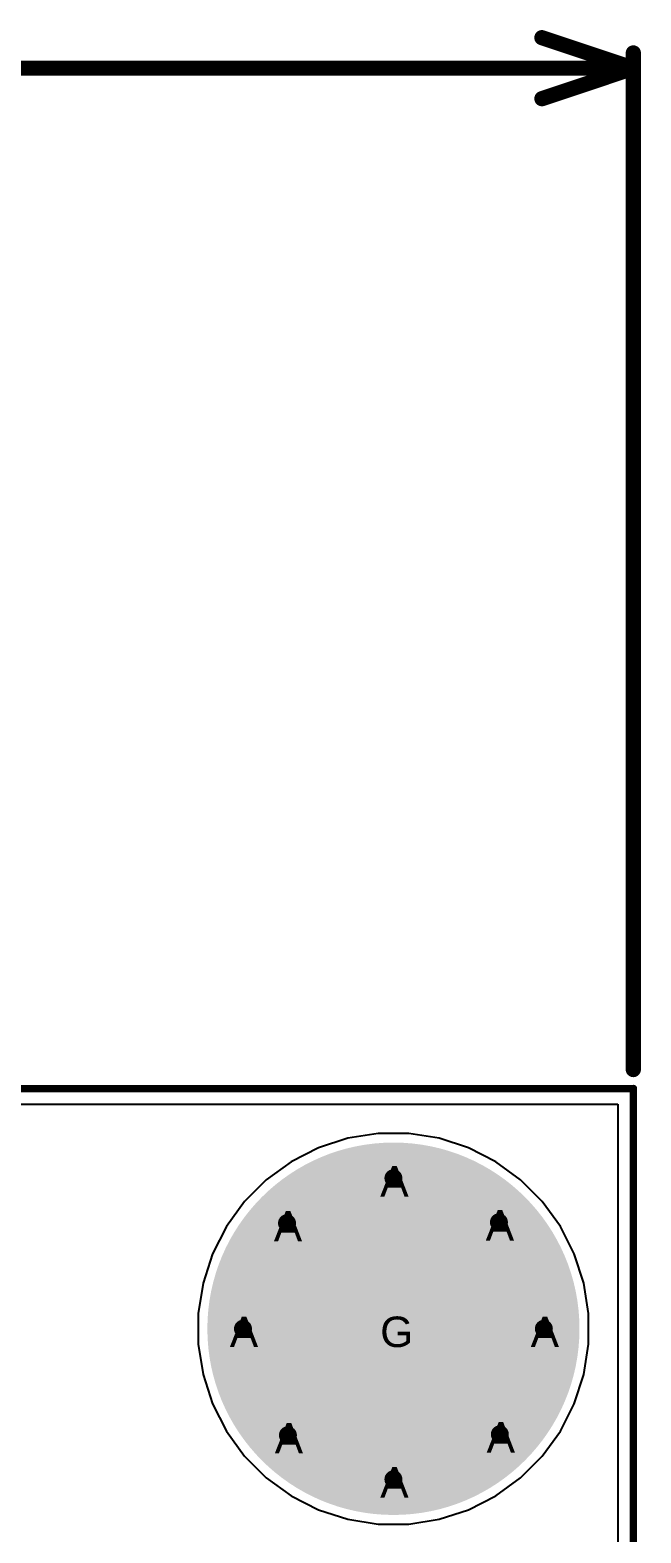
# Model space of a CAD drawing. Header units: inches. Extents: x 0 to 5271, y 0 to 5417.
# Drawn here: x 139.94 to 150.13, y 102.6 to 127.64 of the extents above; entities that cross this region are included whole.
import ezdxf

# ---------------------------------------------------------------- set-up
doc = ezdxf.new("R2010")
doc.units = ezdxf.units.IN
for name, color, linetype in [('Board_Outline', 216, 'Continuous'), ('Bottom Layer', 5, 'Continuous'), ('Bottom Solder', 6, 'Continuous'), ('Dimensions', 6, 'Continuous'), ('Drill Drawing', 1, 'Continuous'), ('L2_GND1', 16, 'Continuous'), ('L3_SIG1', 76, 'Continuous'), ('L4_PWR', 90, 'Continuous'), ('L5_GND2', 156, 'Continuous'), ('L6_SIG2', 130, 'Continuous'), ('L7_GND3', 216, 'Continuous'), ('Multi-Layer', 9, 'Continuous'), ('Pad Holes', 156, 'Continuous'), ('Top Layer', 1, 'Continuous'), ('Top Solder', 216, 'Continuous'), ('Via Holes', 16, 'Continuous')]:
    doc.layers.add(name, color=color, linetype=linetype)
doc.styles.add('Arial', font='', dxfattribs={"height": 0.2})
doc.styles.get('Arial').set_extended_font_data('Arial')

msp = doc.modelspace()

# ---------------------------------------------------------------- hatches: boundary and pattern name
at = {"layer": 'Bottom Layer'}
h = msp.add_hatch(color=5, dxfattribs=at)
edge = h.paths.add_edge_path()
edge.add_arc((146, 106), 3, 0, 360)
h = msp.add_hatch(color=5, dxfattribs=at)
edge = h.paths.add_edge_path()
edge.add_arc((146, 108.508), 0.3, 0, 360)
h = msp.add_hatch(color=5, dxfattribs=at)
edge = h.paths.add_edge_path()
edge.add_arc((144.226, 107.759), 0.3, 0, 360)
h = msp.add_hatch(color=5, dxfattribs=at)
edge = h.paths.add_edge_path()
edge.add_arc((147.759, 107.774), 0.3, 0, 360)
h = msp.add_hatch(color=5, dxfattribs=at)
edge = h.paths.add_edge_path()
edge.add_arc((143.492, 106), 0.3, 0, 360)
h = msp.add_hatch(color=5, dxfattribs=at)
edge = h.paths.add_edge_path()
edge.add_arc((148.508, 106), 0.3, 0, 360)
h = msp.add_hatch(color=5, dxfattribs=at)
edge = h.paths.add_edge_path()
edge.add_arc((144.241, 104.226), 0.3, 0, 360)
h = msp.add_hatch(color=5, dxfattribs=at)
edge = h.paths.add_edge_path()
edge.add_arc((147.774, 104.241), 0.3, 0, 360)
h = msp.add_hatch(color=5, dxfattribs=at)
edge = h.paths.add_edge_path()
edge.add_arc((146, 103.492), 0.3, 0, 360)
at = {"layer": 'Bottom Solder'}
h = msp.add_hatch(color=6, dxfattribs=at)
edge = h.paths.add_edge_path()
edge.add_arc((146, 106), 3.102, 0, 360)
at = {"layer": 'L2_GND1'}
h = msp.add_hatch(color=16, dxfattribs=at)
edge = h.paths.add_edge_path()
edge.add_arc((146, 106), 3, 0, 360)
h = msp.add_hatch(color=16, dxfattribs=at)
edge = h.paths.add_edge_path()
edge.add_arc((146, 108.508), 0.3, 0, 360)
h = msp.add_hatch(color=16, dxfattribs=at)
edge = h.paths.add_edge_path()
edge.add_arc((144.226, 107.759), 0.3, 0, 360)
h = msp.add_hatch(color=16, dxfattribs=at)
edge = h.paths.add_edge_path()
edge.add_arc((147.759, 107.774), 0.3, 0, 360)
h = msp.add_hatch(color=16, dxfattribs=at)
edge = h.paths.add_edge_path()
edge.add_arc((143.492, 106), 0.3, 0, 360)
h = msp.add_hatch(color=16, dxfattribs=at)
edge = h.paths.add_edge_path()
edge.add_arc((148.508, 106), 0.3, 0, 360)
h = msp.add_hatch(color=16, dxfattribs=at)
edge = h.paths.add_edge_path()
edge.add_arc((144.241, 104.226), 0.3, 0, 360)
h = msp.add_hatch(color=16, dxfattribs=at)
edge = h.paths.add_edge_path()
edge.add_arc((147.774, 104.241), 0.3, 0, 360)
h = msp.add_hatch(color=16, dxfattribs=at)
edge = h.paths.add_edge_path()
edge.add_arc((146, 103.492), 0.3, 0, 360)
at = {"layer": 'L3_SIG1'}
h = msp.add_hatch(color=76, dxfattribs=at)
edge = h.paths.add_edge_path()
edge.add_arc((146, 106), 3, 0, 360)
h = msp.add_hatch(color=76, dxfattribs=at)
edge = h.paths.add_edge_path()
edge.add_arc((146, 108.508), 0.3, 0, 360)
h = msp.add_hatch(color=76, dxfattribs=at)
edge = h.paths.add_edge_path()
edge.add_arc((144.226, 107.759), 0.3, 0, 360)
h = msp.add_hatch(color=76, dxfattribs=at)
edge = h.paths.add_edge_path()
edge.add_arc((147.759, 107.774), 0.3, 0, 360)
h = msp.add_hatch(color=76, dxfattribs=at)
edge = h.paths.add_edge_path()
edge.add_arc((143.492, 106), 0.3, 0, 360)
h = msp.add_hatch(color=76, dxfattribs=at)
edge = h.paths.add_edge_path()
edge.add_arc((148.508, 106), 0.3, 0, 360)
h = msp.add_hatch(color=76, dxfattribs=at)
edge = h.paths.add_edge_path()
edge.add_arc((144.241, 104.226), 0.3, 0, 360)
h = msp.add_hatch(color=76, dxfattribs=at)
edge = h.paths.add_edge_path()
edge.add_arc((147.774, 104.241), 0.3, 0, 360)
h = msp.add_hatch(color=76, dxfattribs=at)
edge = h.paths.add_edge_path()
edge.add_arc((146, 103.492), 0.3, 0, 360)
at = {"layer": 'L4_PWR'}
h = msp.add_hatch(color=90, dxfattribs=at)
edge = h.paths.add_edge_path()
edge.add_arc((146, 106), 3, 0, 360)
h = msp.add_hatch(color=90, dxfattribs=at)
edge = h.paths.add_edge_path()
edge.add_arc((146, 108.508), 0.3, 0, 360)
h = msp.add_hatch(color=90, dxfattribs=at)
edge = h.paths.add_edge_path()
edge.add_arc((144.226, 107.759), 0.3, 0, 360)
h = msp.add_hatch(color=90, dxfattribs=at)
edge = h.paths.add_edge_path()
edge.add_arc((147.759, 107.774), 0.3, 0, 360)
h = msp.add_hatch(color=90, dxfattribs=at)
edge = h.paths.add_edge_path()
edge.add_arc((143.492, 106), 0.3, 0, 360)
h = msp.add_hatch(color=90, dxfattribs=at)
edge = h.paths.add_edge_path()
edge.add_arc((148.508, 106), 0.3, 0, 360)
h = msp.add_hatch(color=90, dxfattribs=at)
edge = h.paths.add_edge_path()
edge.add_arc((144.241, 104.226), 0.3, 0, 360)
h = msp.add_hatch(color=90, dxfattribs=at)
edge = h.paths.add_edge_path()
edge.add_arc((147.774, 104.241), 0.3, 0, 360)
h = msp.add_hatch(color=90, dxfattribs=at)
edge = h.paths.add_edge_path()
edge.add_arc((146, 103.492), 0.3, 0, 360)
at = {"layer": 'L5_GND2'}
h = msp.add_hatch(color=156, dxfattribs=at)
edge = h.paths.add_edge_path()
edge.add_arc((146, 106), 3, 0, 360)
h = msp.add_hatch(color=156, dxfattribs=at)
edge = h.paths.add_edge_path()
edge.add_arc((146, 108.508), 0.3, 0, 360)
h = msp.add_hatch(color=156, dxfattribs=at)
edge = h.paths.add_edge_path()
edge.add_arc((144.226, 107.759), 0.3, 0, 360)
h = msp.add_hatch(color=156, dxfattribs=at)
edge = h.paths.add_edge_path()
edge.add_arc((147.759, 107.774), 0.3, 0, 360)
h = msp.add_hatch(color=156, dxfattribs=at)
edge = h.paths.add_edge_path()
edge.add_arc((143.492, 106), 0.3, 0, 360)
h = msp.add_hatch(color=156, dxfattribs=at)
edge = h.paths.add_edge_path()
edge.add_arc((148.508, 106), 0.3, 0, 360)
h = msp.add_hatch(color=156, dxfattribs=at)
edge = h.paths.add_edge_path()
edge.add_arc((144.241, 104.226), 0.3, 0, 360)
h = msp.add_hatch(color=156, dxfattribs=at)
edge = h.paths.add_edge_path()
edge.add_arc((147.774, 104.241), 0.3, 0, 360)
h = msp.add_hatch(color=156, dxfattribs=at)
edge = h.paths.add_edge_path()
edge.add_arc((146, 103.492), 0.3, 0, 360)
at = {"layer": 'L6_SIG2'}
h = msp.add_hatch(color=130, dxfattribs=at)
edge = h.paths.add_edge_path()
edge.add_arc((146, 106), 3, 0, 360)
h = msp.add_hatch(color=130, dxfattribs=at)
edge = h.paths.add_edge_path()
edge.add_arc((146, 108.508), 0.3, 0, 360)
h = msp.add_hatch(color=130, dxfattribs=at)
edge = h.paths.add_edge_path()
edge.add_arc((144.226, 107.759), 0.3, 0, 360)
h = msp.add_hatch(color=130, dxfattribs=at)
edge = h.paths.add_edge_path()
edge.add_arc((147.759, 107.774), 0.3, 0, 360)
h = msp.add_hatch(color=130, dxfattribs=at)
edge = h.paths.add_edge_path()
edge.add_arc((143.492, 106), 0.3, 0, 360)
h = msp.add_hatch(color=130, dxfattribs=at)
edge = h.paths.add_edge_path()
edge.add_arc((148.508, 106), 0.3, 0, 360)
h = msp.add_hatch(color=130, dxfattribs=at)
edge = h.paths.add_edge_path()
edge.add_arc((144.241, 104.226), 0.3, 0, 360)
h = msp.add_hatch(color=130, dxfattribs=at)
edge = h.paths.add_edge_path()
edge.add_arc((147.774, 104.241), 0.3, 0, 360)
h = msp.add_hatch(color=130, dxfattribs=at)
edge = h.paths.add_edge_path()
edge.add_arc((146, 103.492), 0.3, 0, 360)
at = {"layer": 'L7_GND3'}
h = msp.add_hatch(color=216, dxfattribs=at)
edge = h.paths.add_edge_path()
edge.add_arc((146, 106), 3, 0, 360)
h = msp.add_hatch(color=216, dxfattribs=at)
edge = h.paths.add_edge_path()
edge.add_arc((146, 108.508), 0.3, 0, 360)
h = msp.add_hatch(color=216, dxfattribs=at)
edge = h.paths.add_edge_path()
edge.add_arc((144.226, 107.759), 0.3, 0, 360)
h = msp.add_hatch(color=216, dxfattribs=at)
edge = h.paths.add_edge_path()
edge.add_arc((147.759, 107.774), 0.3, 0, 360)
h = msp.add_hatch(color=216, dxfattribs=at)
edge = h.paths.add_edge_path()
edge.add_arc((143.492, 106), 0.3, 0, 360)
h = msp.add_hatch(color=216, dxfattribs=at)
edge = h.paths.add_edge_path()
edge.add_arc((148.508, 106), 0.3, 0, 360)
h = msp.add_hatch(color=216, dxfattribs=at)
edge = h.paths.add_edge_path()
edge.add_arc((144.241, 104.226), 0.3, 0, 360)
h = msp.add_hatch(color=216, dxfattribs=at)
edge = h.paths.add_edge_path()
edge.add_arc((147.774, 104.241), 0.3, 0, 360)
h = msp.add_hatch(color=216, dxfattribs=at)
edge = h.paths.add_edge_path()
edge.add_arc((146, 103.492), 0.3, 0, 360)
at = {"layer": 'Multi-Layer'}
h = msp.add_hatch(color=9, dxfattribs=at)
edge = h.paths.add_edge_path()
edge.add_arc((146, 106), 3, 0, 360)
at = {"layer": 'Pad Holes'}
h = msp.add_hatch(color=7, dxfattribs=at)
edge = h.paths.add_edge_path()
edge.add_arc((146, 106), 2, 0, 360)
at = {"layer": 'Top Layer'}
h = msp.add_hatch(color=1, dxfattribs=at)
edge = h.paths.add_edge_path()
edge.add_arc((146, 106), 3, 0, 360)
h = msp.add_hatch(color=1, dxfattribs=at)
edge = h.paths.add_edge_path()
edge.add_arc((146, 108.508), 0.3, 0, 360)
h = msp.add_hatch(color=1, dxfattribs=at)
edge = h.paths.add_edge_path()
edge.add_arc((144.226, 107.759), 0.3, 0, 360)
h = msp.add_hatch(color=1, dxfattribs=at)
edge = h.paths.add_edge_path()
edge.add_arc((147.759, 107.774), 0.3, 0, 360)
h = msp.add_hatch(color=1, dxfattribs=at)
edge = h.paths.add_edge_path()
edge.add_arc((143.492, 106), 0.3, 0, 360)
h = msp.add_hatch(color=1, dxfattribs=at)
edge = h.paths.add_edge_path()
edge.add_arc((148.508, 106), 0.3, 0, 360)
h = msp.add_hatch(color=1, dxfattribs=at)
edge = h.paths.add_edge_path()
edge.add_arc((144.241, 104.226), 0.3, 0, 360)
h = msp.add_hatch(color=1, dxfattribs=at)
edge = h.paths.add_edge_path()
edge.add_arc((147.774, 104.241), 0.3, 0, 360)
h = msp.add_hatch(color=1, dxfattribs=at)
edge = h.paths.add_edge_path()
edge.add_arc((146, 103.492), 0.3, 0, 360)
at = {"layer": 'Top Solder'}
h = msp.add_hatch(color=216, dxfattribs=at)
edge = h.paths.add_edge_path()
edge.add_arc((146, 106), 3.102, 0, 360)
at = {"layer": 'Via Holes'}
h = msp.add_hatch(color=7, dxfattribs=at)
edge = h.paths.add_edge_path()
edge.add_arc((146, 108.508), 0.15, 0, 360)
h = msp.add_hatch(color=7, dxfattribs=at)
edge = h.paths.add_edge_path()
edge.add_arc((144.226, 107.759), 0.15, 0, 360)
h = msp.add_hatch(color=7, dxfattribs=at)
edge = h.paths.add_edge_path()
edge.add_arc((147.759, 107.774), 0.15, 0, 360)
h = msp.add_hatch(color=7, dxfattribs=at)
edge = h.paths.add_edge_path()
edge.add_arc((143.492, 106), 0.15, 0, 360)
h = msp.add_hatch(color=7, dxfattribs=at)
edge = h.paths.add_edge_path()
edge.add_arc((148.508, 106), 0.15, 0, 360)
h = msp.add_hatch(color=7, dxfattribs=at)
edge = h.paths.add_edge_path()
edge.add_arc((144.241, 104.226), 0.15, 0, 360)
h = msp.add_hatch(color=7, dxfattribs=at)
edge = h.paths.add_edge_path()
edge.add_arc((147.774, 104.241), 0.15, 0, 360)
h = msp.add_hatch(color=7, dxfattribs=at)
edge = h.paths.add_edge_path()
edge.add_arc((146, 103.492), 0.15, 0, 360)

# ---------------------------------------------------------------- linework, layer by layer
at = {"layer": 'Board_Outline'}
for points in [[(0, 110, 0.127, 0.127, 0), (150, 110, 0.127, 0.127, 0)], [(150, 0, 0.127, 0.127, 0), (150, 110, 0.127, 0.127, 0)]]:
    msp.add_lwpolyline(points, format="xyseb", dxfattribs=at)
msp.add_lwpolyline([(149.968, 110, 0.0635, 0.0635, 1), (150.032, 110, 0.0635, 0.0635, 1)], format="xyseb", close=True, dxfattribs=at)
msp.add_lwpolyline([(149.968, 110, 0.0635, 0.0635, 1), (150.032, 110, 0.0635, 0.0635, 1)], format="xyseb", close=True, dxfattribs=at)
at = {"layer": 'Bottom Layer'}
for p, q in [((139.395, 109.741), (149.741, 109.741)), ((149.741, 109.741), (149.741, 68.58)), ((145.238, 109.174), (144.751, 109.016)), ((145.744, 109.254), (145.238, 109.174)), ((146.256, 109.254), (145.744, 109.254)), ((146.762, 109.174), (146.256, 109.254)), ((147.249, 109.016), (146.762, 109.174)), ((144.751, 109.016), (144.295, 108.783)), ((147.705, 108.783), (147.249, 109.016)), ((144.295, 108.783), (143.88, 108.482)), ((148.12, 108.482), (147.705, 108.783)), ((143.88, 108.482), (143.518, 108.12)), ((148.482, 108.12), (148.12, 108.482)), ((143.518, 108.12), (143.217, 107.705)), ((148.783, 107.705), (148.482, 108.12)), ((143.217, 107.705), (142.984, 107.249)), ((149.016, 107.249), (148.783, 107.705)), ((142.984, 107.249), (142.826, 106.762)), ((149.174, 106.762), (149.016, 107.249)), ((142.826, 106.762), (142.746, 106.256)), ((149.254, 106.256), (149.174, 106.762)), ((142.746, 106.256), (142.746, 105.744)), ((149.254, 105.744), (149.254, 106.256)), ((142.746, 105.744), (142.826, 105.238)), ((149.174, 105.238), (149.254, 105.744)), ((142.826, 105.238), (142.984, 104.751)), ((149.016, 104.751), (149.174, 105.238)), ((142.984, 104.751), (143.217, 104.295)), ((148.783, 104.295), (149.016, 104.751)), ((143.217, 104.295), (143.518, 103.88)), ((148.482, 103.88), (148.783, 104.295)), ((143.518, 103.88), (143.88, 103.518)), ((148.12, 103.518), (148.482, 103.88)), ((143.88, 103.518), (144.295, 103.217)), ((147.705, 103.217), (148.12, 103.518)), ((144.295, 103.217), (144.751, 102.984)), ((147.249, 102.984), (147.705, 103.217)), ((144.751, 102.984), (145.238, 102.826)), ((146.762, 102.826), (147.249, 102.984)), ((145.238, 102.826), (145.744, 102.746)), ((145.744, 102.746), (146.256, 102.746)), ((146.256, 102.746), (146.762, 102.826))]:
    msp.add_line(p, q, dxfattribs=at)
at = {"layer": 'Dimensions'}
for points in [[(148.476, 127.508, 0.254, 0.254, 0), (150, 127, 0.254, 0.254, 0)], [(150, 110.318, 0.254, 0.254, 0), (150, 127.254, 0.254, 0.254, 0)], [(93.726, 127, 0.254, 0.254, 0), (150, 127, 0.254, 0.254, 0)], [(148.476, 126.492, 0.254, 0.254, 0), (150, 127, 0.254, 0.254, 0)]]:
    msp.add_lwpolyline(points, format="xyseb", dxfattribs=at)
for points in [[(148.412, 127.508, 0.127, 0.127, 1), (148.539, 127.508, 0.127, 0.127, 1)], [(149.936, 127.254, 0.127, 0.127, 1), (150.063, 127.254, 0.127, 0.127, 1)], [(149.936, 127, 0.127, 0.127, 1), (150.063, 127, 0.127, 0.127, 1)], [(149.936, 127, 0.127, 0.127, 1), (150.063, 127, 0.127, 0.127, 1)], [(149.936, 127, 0.127, 0.127, 1), (150.063, 127, 0.127, 0.127, 1)], [(148.412, 126.492, 0.127, 0.127, 1), (148.539, 126.492, 0.127, 0.127, 1)], [(149.936, 110.318, 0.127, 0.127, 1), (150.063, 110.318, 0.127, 0.127, 1)]]:
    msp.add_lwpolyline(points, format="xyseb", close=True, dxfattribs=at)
at = {"layer": 'L2_GND1'}
for p, q in [((78.295, 109.741), (149.741, 109.741)), ((149.741, 109.741), (149.741, 92.139))]:
    msp.add_line(p, q, dxfattribs=at)
at = {"layer": 'L3_SIG1'}
for p, q in [((77.459, 109.741), (149.741, 109.741)), ((149.741, 109.741), (149.741, 0.259)), ((145.238, 109.174), (144.751, 109.016)), ((145.744, 109.254), (145.238, 109.174)), ((146.256, 109.254), (145.744, 109.254)), ((146.762, 109.174), (146.256, 109.254)), ((147.249, 109.016), (146.762, 109.174)), ((144.751, 109.016), (144.295, 108.783)), ((147.705, 108.783), (147.249, 109.016)), ((144.295, 108.783), (143.88, 108.482)), ((148.12, 108.482), (147.705, 108.783)), ((143.88, 108.482), (143.518, 108.12)), ((148.482, 108.12), (148.12, 108.482)), ((143.518, 108.12), (143.217, 107.705)), ((148.783, 107.705), (148.482, 108.12)), ((143.217, 107.705), (142.984, 107.249)), ((149.016, 107.249), (148.783, 107.705)), ((142.984, 107.249), (142.826, 106.762)), ((149.174, 106.762), (149.016, 107.249)), ((142.826, 106.762), (142.746, 106.256)), ((149.254, 106.256), (149.174, 106.762)), ((142.746, 106.256), (142.746, 105.744)), ((149.254, 105.744), (149.254, 106.256)), ((142.746, 105.744), (142.826, 105.238)), ((149.174, 105.238), (149.254, 105.744)), ((142.826, 105.238), (142.984, 104.751)), ((149.016, 104.751), (149.174, 105.238)), ((142.984, 104.751), (143.217, 104.295)), ((148.783, 104.295), (149.016, 104.751)), ((143.217, 104.295), (143.518, 103.88)), ((148.482, 103.88), (148.783, 104.295)), ((143.518, 103.88), (143.88, 103.518)), ((148.12, 103.518), (148.482, 103.88)), ((143.88, 103.518), (144.295, 103.217)), ((147.705, 103.217), (148.12, 103.518)), ((144.295, 103.217), (144.751, 102.984)), ((147.249, 102.984), (147.705, 103.217)), ((144.751, 102.984), (145.238, 102.826)), ((146.762, 102.826), (147.249, 102.984)), ((145.238, 102.826), (145.744, 102.746)), ((145.744, 102.746), (146.256, 102.746)), ((146.256, 102.746), (146.762, 102.826))]:
    msp.add_line(p, q, dxfattribs=at)
at = {"layer": 'L4_PWR'}
for p, q in [((79.266, 109.741), (149.741, 109.741)), ((149.741, 109.741), (149.741, 92.139)), ((145.238, 109.174), (144.751, 109.016)), ((145.744, 109.254), (145.238, 109.174)), ((146.256, 109.254), (145.744, 109.254)), ((146.762, 109.174), (146.256, 109.254)), ((147.249, 109.016), (146.762, 109.174)), ((144.751, 109.016), (144.295, 108.783)), ((147.705, 108.783), (147.249, 109.016)), ((144.295, 108.783), (143.88, 108.482)), ((148.12, 108.482), (147.705, 108.783)), ((143.88, 108.482), (143.518, 108.12)), ((148.482, 108.12), (148.12, 108.482)), ((143.518, 108.12), (143.217, 107.705)), ((148.783, 107.705), (148.482, 108.12)), ((143.217, 107.705), (142.984, 107.249)), ((149.016, 107.249), (148.783, 107.705)), ((142.984, 107.249), (142.826, 106.762)), ((149.174, 106.762), (149.016, 107.249)), ((142.826, 106.762), (142.746, 106.256)), ((149.254, 106.256), (149.174, 106.762)), ((142.746, 106.256), (142.746, 105.744)), ((149.254, 105.744), (149.254, 106.256)), ((142.746, 105.744), (142.826, 105.238)), ((149.174, 105.238), (149.254, 105.744)), ((142.826, 105.238), (142.984, 104.751)), ((149.016, 104.751), (149.174, 105.238)), ((142.984, 104.751), (143.217, 104.295)), ((148.783, 104.295), (149.016, 104.751)), ((143.217, 104.295), (143.518, 103.88)), ((148.482, 103.88), (148.783, 104.295)), ((143.518, 103.88), (143.88, 103.518)), ((148.12, 103.518), (148.482, 103.88)), ((143.88, 103.518), (144.295, 103.217)), ((147.705, 103.217), (148.12, 103.518)), ((144.295, 103.217), (144.751, 102.984)), ((147.249, 102.984), (147.705, 103.217)), ((144.751, 102.984), (145.238, 102.826)), ((146.762, 102.826), (147.249, 102.984)), ((145.238, 102.826), (145.744, 102.746)), ((145.744, 102.746), (146.256, 102.746)), ((146.256, 102.746), (146.762, 102.826))]:
    msp.add_line(p, q, dxfattribs=at)
at = {"layer": 'L5_GND2'}
for p, q in [((77.459, 109.741), (149.741, 109.741)), ((149.741, 109.741), (149.741, 0.259)), ((145.238, 109.174), (144.751, 109.016)), ((145.744, 109.254), (145.238, 109.174)), ((146.256, 109.254), (145.744, 109.254)), ((146.762, 109.174), (146.256, 109.254)), ((147.249, 109.016), (146.762, 109.174)), ((144.751, 109.016), (144.295, 108.783)), ((147.705, 108.783), (147.249, 109.016)), ((144.295, 108.783), (143.88, 108.482)), ((148.12, 108.482), (147.705, 108.783)), ((143.88, 108.482), (143.518, 108.12)), ((148.482, 108.12), (148.12, 108.482)), ((143.518, 108.12), (143.217, 107.705)), ((148.783, 107.705), (148.482, 108.12)), ((143.217, 107.705), (142.984, 107.249)), ((149.016, 107.249), (148.783, 107.705)), ((142.984, 107.249), (142.826, 106.762)), ((149.174, 106.762), (149.016, 107.249)), ((142.826, 106.762), (142.746, 106.256)), ((149.254, 106.256), (149.174, 106.762)), ((142.746, 106.256), (142.746, 105.744)), ((149.254, 105.744), (149.254, 106.256)), ((142.746, 105.744), (142.826, 105.238)), ((149.174, 105.238), (149.254, 105.744)), ((142.826, 105.238), (142.984, 104.751)), ((149.016, 104.751), (149.174, 105.238)), ((142.984, 104.751), (143.217, 104.295)), ((148.783, 104.295), (149.016, 104.751)), ((143.217, 104.295), (143.518, 103.88)), ((148.482, 103.88), (148.783, 104.295)), ((143.518, 103.88), (143.88, 103.518)), ((148.12, 103.518), (148.482, 103.88)), ((143.88, 103.518), (144.295, 103.217)), ((147.705, 103.217), (148.12, 103.518)), ((144.295, 103.217), (144.751, 102.984)), ((147.249, 102.984), (147.705, 103.217)), ((144.751, 102.984), (145.238, 102.826)), ((146.762, 102.826), (147.249, 102.984)), ((145.238, 102.826), (145.744, 102.746)), ((145.744, 102.746), (146.256, 102.746)), ((146.256, 102.746), (146.762, 102.826))]:
    msp.add_line(p, q, dxfattribs=at)
at = {"layer": 'L6_SIG2'}
for p, q in [((77.459, 109.741), (149.741, 109.741)), ((149.741, 109.741), (149.741, 0.259)), ((145.238, 109.174), (144.751, 109.016)), ((145.744, 109.254), (145.238, 109.174)), ((146.256, 109.254), (145.744, 109.254)), ((146.762, 109.174), (146.256, 109.254)), ((147.249, 109.016), (146.762, 109.174)), ((144.751, 109.016), (144.295, 108.783)), ((147.705, 108.783), (147.249, 109.016)), ((144.295, 108.783), (143.88, 108.482)), ((148.12, 108.482), (147.705, 108.783)), ((143.88, 108.482), (143.518, 108.12)), ((148.482, 108.12), (148.12, 108.482)), ((143.518, 108.12), (143.217, 107.705)), ((148.783, 107.705), (148.482, 108.12)), ((143.217, 107.705), (142.984, 107.249)), ((149.016, 107.249), (148.783, 107.705)), ((142.984, 107.249), (142.826, 106.762)), ((149.174, 106.762), (149.016, 107.249)), ((142.826, 106.762), (142.746, 106.256)), ((149.254, 106.256), (149.174, 106.762)), ((142.746, 106.256), (142.746, 105.744)), ((149.254, 105.744), (149.254, 106.256)), ((142.746, 105.744), (142.826, 105.238)), ((149.174, 105.238), (149.254, 105.744)), ((142.826, 105.238), (142.984, 104.751)), ((149.016, 104.751), (149.174, 105.238)), ((142.984, 104.751), (143.217, 104.295)), ((148.783, 104.295), (149.016, 104.751)), ((143.217, 104.295), (143.518, 103.88)), ((148.482, 103.88), (148.783, 104.295)), ((143.518, 103.88), (143.88, 103.518)), ((148.12, 103.518), (148.482, 103.88)), ((143.88, 103.518), (144.295, 103.217)), ((147.705, 103.217), (148.12, 103.518)), ((144.295, 103.217), (144.751, 102.984)), ((147.249, 102.984), (147.705, 103.217)), ((144.751, 102.984), (145.238, 102.826)), ((146.762, 102.826), (147.249, 102.984)), ((145.238, 102.826), (145.744, 102.746)), ((145.744, 102.746), (146.256, 102.746)), ((146.256, 102.746), (146.762, 102.826))]:
    msp.add_line(p, q, dxfattribs=at)
at = {"layer": 'L7_GND3'}
for p, q in [((77.459, 109.741), (149.741, 109.741)), ((149.741, 109.741), (149.741, 0.259)), ((145.238, 109.174), (144.751, 109.016)), ((145.744, 109.254), (145.238, 109.174)), ((146.256, 109.254), (145.744, 109.254)), ((146.762, 109.174), (146.256, 109.254)), ((147.249, 109.016), (146.762, 109.174)), ((144.751, 109.016), (144.295, 108.783)), ((147.705, 108.783), (147.249, 109.016)), ((144.295, 108.783), (143.88, 108.482)), ((148.12, 108.482), (147.705, 108.783)), ((143.88, 108.482), (143.518, 108.12)), ((148.482, 108.12), (148.12, 108.482)), ((143.518, 108.12), (143.217, 107.705)), ((148.783, 107.705), (148.482, 108.12)), ((143.217, 107.705), (142.984, 107.249)), ((149.016, 107.249), (148.783, 107.705)), ((142.984, 107.249), (142.826, 106.762)), ((149.174, 106.762), (149.016, 107.249)), ((142.826, 106.762), (142.746, 106.256)), ((149.254, 106.256), (149.174, 106.762)), ((142.746, 106.256), (142.746, 105.744)), ((149.254, 105.744), (149.254, 106.256)), ((142.746, 105.744), (142.826, 105.238)), ((149.174, 105.238), (149.254, 105.744)), ((142.826, 105.238), (142.984, 104.751)), ((149.016, 104.751), (149.174, 105.238)), ((142.984, 104.751), (143.217, 104.295)), ((148.783, 104.295), (149.016, 104.751)), ((143.217, 104.295), (143.518, 103.88)), ((148.482, 103.88), (148.783, 104.295)), ((143.518, 103.88), (143.88, 103.518)), ((148.12, 103.518), (148.482, 103.88)), ((143.88, 103.518), (144.295, 103.217)), ((147.705, 103.217), (148.12, 103.518)), ((144.295, 103.217), (144.751, 102.984)), ((147.249, 102.984), (147.705, 103.217)), ((144.751, 102.984), (145.238, 102.826)), ((146.762, 102.826), (147.249, 102.984)), ((145.238, 102.826), (145.744, 102.746)), ((145.744, 102.746), (146.256, 102.746)), ((146.256, 102.746), (146.762, 102.826))]:
    msp.add_line(p, q, dxfattribs=at)
at = {"layer": 'Top Layer'}
for p, q in [((138.749, 109.741), (149.741, 109.741)), ((149.741, 109.741), (149.741, 0.259)), ((145.238, 109.174), (144.751, 109.016)), ((145.744, 109.254), (145.238, 109.174)), ((146.256, 109.254), (145.744, 109.254)), ((146.762, 109.174), (146.256, 109.254)), ((147.249, 109.016), (146.762, 109.174)), ((144.751, 109.016), (144.295, 108.783)), ((147.705, 108.783), (147.249, 109.016)), ((144.295, 108.783), (143.88, 108.482)), ((148.12, 108.482), (147.705, 108.783)), ((143.88, 108.482), (143.518, 108.12)), ((148.482, 108.12), (148.12, 108.482)), ((143.518, 108.12), (143.217, 107.705)), ((148.783, 107.705), (148.482, 108.12)), ((143.217, 107.705), (142.984, 107.249)), ((149.016, 107.249), (148.783, 107.705)), ((142.984, 107.249), (142.826, 106.762)), ((149.174, 106.762), (149.016, 107.249)), ((142.826, 106.762), (142.746, 106.256)), ((149.254, 106.256), (149.174, 106.762)), ((142.746, 106.256), (142.746, 105.744)), ((149.254, 105.744), (149.254, 106.256)), ((142.746, 105.744), (142.826, 105.238)), ((149.174, 105.238), (149.254, 105.744)), ((142.826, 105.238), (142.984, 104.751)), ((149.016, 104.751), (149.174, 105.238)), ((142.984, 104.751), (143.217, 104.295)), ((148.783, 104.295), (149.016, 104.751)), ((143.217, 104.295), (143.518, 103.88)), ((148.482, 103.88), (148.783, 104.295)), ((143.518, 103.88), (143.88, 103.518)), ((148.12, 103.518), (148.482, 103.88)), ((143.88, 103.518), (144.295, 103.217)), ((147.705, 103.217), (148.12, 103.518)), ((144.295, 103.217), (144.751, 102.984)), ((147.249, 102.984), (147.705, 103.217)), ((144.751, 102.984), (145.238, 102.826)), ((146.762, 102.826), (147.249, 102.984)), ((145.238, 102.826), (145.744, 102.746)), ((145.744, 102.746), (146.256, 102.746)), ((146.256, 102.746), (146.762, 102.826))]:
    msp.add_line(p, q, dxfattribs=at)

# ---------------------------------------------------------------- texts
at = {"layer": 'Drill Drawing', "style": 'Arial'}
for s, p in [('A', (145.78, 108.203)), ('A', (144.006, 107.454)), ('A', (147.539, 107.469)), ('A', (143.272, 105.695)), ('G', (145.78, 105.695)), ('A', (148.288, 105.695)), ('A', (144.021, 103.922)), ('A', (147.554, 103.937)), ('A', (145.78, 103.187))]:
    msp.add_text(s, height=0.508, dxfattribs=at).set_placement(p)

doc.saveas('drawing.dxf')
